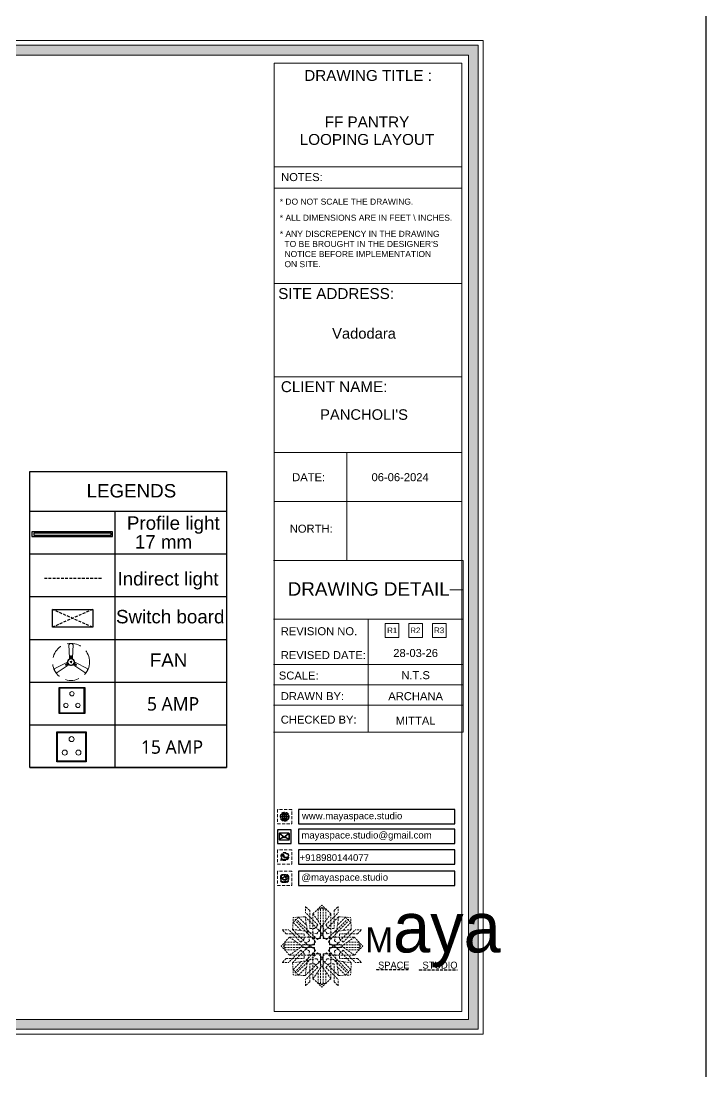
# Model space of a CAD drawing. Header units: millimetres. Extents: x 56222 to 3066687, y -650199 to -121287.
# Drawn here: x 133769.2 to 133892.4, y -185257.3 to -185068.3 of the extents above; entities that cross this region are included whole.
import ezdxf
from ezdxf.enums import TextEntityAlignment as Align

# ---------------------------------------------------------------- set-up
doc = ezdxf.new("R2010")
doc.units = ezdxf.units.MM
doc.header["$MEASUREMENT"] = 0
for name, pattern in [('00 . GROUND FLOOR$0$DASHED', [0.75, 0.5, -0.25]), ('DASHED', [0.75, 0.5, -0.25]), ('DASHED2', [0.375, 0.25, -0.125]), ('DASHEDX2', [1.5, 1, -0.5])]:
    doc.linetypes.add(name, pattern=pattern)
for name, color, linetype, lineweight in [('Dimension', 10, 'DASHEDX2', 20), ('el', 7, 'Continuous', 20), ('ELEC-wires', 1, 'DASHED2', 13), ('Electrical', 84, 'Continuous', 30), ('FURNITURE-1', 252, 'Continuous', 13), ('hatch-rcc', 251, 'Continuous', 9), ('NAME PLATE', 7, 'Continuous', 25), ('TILE', 14, 'Continuous', 9)]:
    doc.layers.add(name, color=color, linetype=linetype, lineweight=lineweight)
doc.styles.add('Arial', font='arial.ttf')
doc.styles.get("Standard").update_dxf_attribs({"font": 'arial.ttf', "height": 6})

# ---------------------------------------------------------------- blocks, each defined once
blk = doc.blocks.new('FSFSF')
at = {"color": 42, "lineweight": 5, "true_color": 0xe0ac11}
for p, q in [((28603.86, 139.69), (28608.58, 144.08)), ((28613.31, 139.69), (28608.58, 144.08)), ((28599.8, 138.06), (28593.54, 137.71)), ((28601.03, 130), (28599.8, 138.06)), ((28599.8, 138.05), (28608.58, 129.56)), ((28600.03, 143.51), (28600.03, 140.16)), ((28602.15, 141.41), (28600.03, 143.51)), ((28606.47, 133.76), (28600.03, 140.16)), ((28602.15, 141.41), (28602.15, 131.95)), ((28603.86, 126.58), (28603.86, 139.69)), ((28603.86, 139.69), (28608.58, 133.02)), ((28607.9, 142.22), (28606.58, 142.22)), ((28606.58, 142.22), (28606.58, 135.84)), ((28607.9, 142.22), (28608.58, 142.85)), ((28607.9, 142.22), (28607.9, 126.58)), ((28609.27, 142.22), (28608.59, 142.85)), ((28613.31, 139.69), (28608.59, 133.02)), ((28617.37, 138.05), (28608.59, 129.56)), ((28609.27, 142.22), (28609.27, 126.58)), ((28609.27, 142.22), (28610.59, 142.22)), ((28610.59, 142.22), (28610.59, 135.84)), ((28610.7, 133.76), (28617.14, 140.16)), ((28613.31, 126.58), (28613.31, 139.69)), ((28615.02, 141.41), (28617.14, 143.51)), ((28615.02, 141.41), (28615.02, 131.95)), ((28616.14, 130), (28617.37, 138.06)), ((28617.14, 143.51), (28617.14, 140.16)), ((28617.37, 138.06), (28623.63, 137.71)), ((28593.19, 131.45), (28593.54, 137.71)), ((28593.39, 135), (28594.56, 136.12)), ((28593.39, 135), (28597.6, 130.78)), ((28595.12, 136.69), (28594.53, 136.69)), ((28594.56, 136.12), (28594.56, 136.71)), ((28605.17, 124.98), (28594.56, 136.12)), ((28596.24, 137.86), (28595.12, 136.69)), ((28606.27, 126.08), (28595.12, 136.69)), ((28596.24, 137.86), (28600.47, 133.65)), ((28606.47, 133.76), (28604.75, 131.95)), ((28605.86, 129.18), (28608.58, 133.02)), ((28611.31, 129.18), (28608.59, 133.02)), ((28610.7, 133.76), (28612.42, 131.95)), ((28610.9, 126.08), (28622.05, 136.69)), ((28612.02, 124.98), (28622.62, 136.12)), ((28620.93, 137.86), (28616.7, 133.65)), ((28623.8, 135), (28619.59, 130.78)), ((28620.93, 137.86), (28622.05, 136.69)), ((28622.05, 136.69), (28622.64, 136.69)), ((28622.62, 136.12), (28622.62, 136.71)), ((28623.8, 135), (28622.62, 136.12)), ((28624, 131.45), (28623.65, 137.71)), ((28591.56, 127.39), (28587.17, 122.66)), ((28587.73, 131.22), (28591.08, 131.22)), ((28589.84, 129.1), (28587.73, 131.22)), ((28589.84, 129.1), (28599.29, 129.1)), ((28597.49, 124.78), (28591.08, 131.22)), ((28604.66, 127.39), (28591.56, 127.39)), ((28591.56, 127.39), (28598.23, 122.67)), ((28593.19, 131.45), (28601.69, 122.67)), ((28601.25, 130.22), (28593.19, 131.45)), ((28599.29, 126.5), (28599.29, 129.1)), ((28605.86, 129.18), (28601.03, 130)), ((28602.07, 125.39), (28601.25, 130.22)), ((28604.75, 131.95), (28602.15, 131.95)), ((28603.68, 126.54), (28603.68, 127.39)), ((28604.71, 127.57), (28603.86, 127.57)), ((28604.66, 123.35), (28604.66, 127.39)), ((28604.7, 126.58), (28604.71, 127.57)), ((28606.27, 126.08), (28608.58, 128.27)), ((28607.9, 128.92), (28608.58, 129.56)), ((28607.9, 128.92), (28608.58, 128.27)), ((28609.27, 128.92), (28608.59, 129.56)), ((28609.27, 128.92), (28608.59, 128.27)), ((28610.9, 126.08), (28608.59, 128.27)), ((28611.31, 129.18), (28616.14, 130)), ((28612.42, 131.95), (28615.02, 131.95)), ((28612.46, 126.58), (28612.46, 127.57)), ((28612.46, 127.57), (28613.31, 127.57)), ((28612.52, 123.35), (28612.52, 127.39)), ((28612.52, 127.39), (28625.63, 127.39)), ((28613.51, 126.54), (28613.51, 127.39)), ((28615.12, 125.39), (28615.94, 130.22)), ((28623.99, 131.45), (28615.5, 122.67)), ((28615.94, 130.22), (28624, 131.45)), ((28627.34, 129.1), (28617.89, 129.1)), ((28617.89, 126.5), (28617.89, 129.1)), ((28625.63, 127.39), (28618.96, 122.67)), ((28619.7, 124.78), (28626.1, 131.22)), ((28625.63, 127.39), (28630.02, 122.66)), ((28629.45, 131.22), (28626.1, 131.22)), ((28627.34, 129.1), (28629.45, 131.22)), ((28591.56, 117.94), (28587.17, 122.66)), ((28589.03, 123.35), (28588.4, 122.67)), ((28589.03, 121.98), (28588.4, 122.65)), ((28589.03, 123.35), (28589.03, 124.67)), ((28589.03, 124.67), (28595.4, 124.67)), ((28589.03, 123.35), (28604.66, 123.35)), ((28589.03, 121.98), (28604.66, 121.98)), ((28589.03, 121.98), (28589.03, 120.66)), ((28591.56, 117.94), (28598.23, 122.65)), ((28593.19, 113.88), (28601.69, 122.65)), ((28597.49, 124.78), (28599.29, 126.5)), ((28602.07, 125.39), (28598.23, 122.67)), ((28602.07, 119.94), (28598.23, 122.65)), ((28602.33, 123.35), (28601.69, 122.67)), ((28602.33, 121.98), (28601.69, 122.65)), ((28602.33, 123.35), (28602.97, 122.67)), ((28602.33, 121.98), (28602.97, 122.65)), ((28605.17, 124.98), (28602.97, 122.67)), ((28605.17, 120.35), (28602.97, 122.65)), ((28604.66, 126.54), (28603.68, 126.54)), ((28607.9, 126.58), (28603.86, 126.58)), ((28604.66, 121.98), (28604.66, 117.94)), ((28609.27, 126.58), (28613.31, 126.58)), ((28612.02, 124.98), (28614.21, 122.67)), ((28612.02, 120.35), (28614.21, 122.65)), ((28612.52, 126.54), (28613.51, 126.54)), ((28628.16, 123.35), (28612.52, 123.35)), ((28612.52, 121.98), (28612.52, 117.94)), ((28628.16, 121.98), (28612.52, 121.98)), ((28614.85, 123.35), (28614.21, 122.67)), ((28614.85, 121.98), (28614.21, 122.65)), ((28614.85, 123.35), (28615.5, 122.67)), ((28614.85, 121.98), (28615.5, 122.65)), ((28615.12, 125.39), (28618.96, 122.67)), ((28615.12, 119.94), (28618.96, 122.65)), ((28623.99, 113.88), (28615.5, 122.65)), ((28619.7, 124.78), (28617.89, 126.5)), ((28625.63, 117.94), (28618.96, 122.65)), ((28628.16, 124.67), (28621.78, 124.67)), ((28625.63, 117.94), (28630.02, 122.66)), ((28628.16, 123.35), (28628.16, 124.67)), ((28628.16, 123.35), (28628.78, 122.67)), ((28628.16, 121.98), (28628.78, 122.65)), ((28628.16, 121.98), (28628.16, 120.66)), ((28589.84, 116.23), (28587.73, 114.11)), ((28589.03, 120.66), (28595.4, 120.66)), ((28589.84, 116.23), (28599.29, 116.23)), ((28597.49, 120.54), (28591.08, 114.11)), ((28604.66, 117.94), (28591.56, 117.94)), ((28605.17, 120.35), (28594.56, 109.2)), ((28606.27, 119.15), (28595.12, 108.54)), ((28597.49, 120.54), (28599.29, 118.83)), ((28599.29, 118.83), (28599.29, 116.23)), ((28605.86, 116.05), (28601.03, 115.23)), ((28602.07, 119.94), (28601.25, 115.1)), ((28604.66, 118.78), (28603.68, 118.78)), ((28603.68, 118.78), (28603.68, 117.94)), ((28607.9, 118.65), (28603.86, 118.65)), ((28603.86, 118.65), (28603.86, 105.54)), ((28604.71, 117.66), (28603.86, 117.66)), ((28604.7, 118.65), (28604.71, 117.66)), ((28605.86, 116.05), (28608.58, 112.21)), ((28606.27, 119.15), (28608.58, 116.96)), ((28607.9, 103.01), (28607.9, 118.65)), ((28607.9, 116.31), (28608.58, 116.96)), ((28607.9, 116.31), (28608.58, 115.67)), ((28610.9, 119.15), (28608.59, 116.96)), ((28609.27, 116.31), (28608.59, 116.96)), ((28609.27, 116.31), (28608.59, 115.67)), ((28611.31, 116.05), (28608.59, 112.21)), ((28609.27, 118.65), (28613.31, 118.65)), ((28609.27, 103.01), (28609.27, 118.65)), ((28610.9, 119.15), (28622.05, 108.54)), ((28611.31, 116.05), (28616.14, 115.23)), ((28612.02, 120.35), (28622.62, 109.2)), ((28612.46, 118.65), (28612.46, 117.66)), ((28612.46, 117.66), (28613.31, 117.66)), ((28612.52, 118.78), (28613.51, 118.78)), ((28612.52, 117.94), (28625.63, 117.94)), ((28613.31, 118.65), (28613.31, 105.54)), ((28613.51, 118.78), (28613.51, 117.94)), ((28615.12, 119.94), (28615.94, 115.1)), ((28619.7, 120.54), (28617.89, 118.83)), ((28617.89, 118.83), (28617.89, 116.23)), ((28627.34, 116.23), (28617.89, 116.23)), ((28619.7, 120.54), (28626.1, 114.11)), ((28628.16, 120.66), (28621.78, 120.66)), ((28627.34, 116.23), (28629.45, 114.11)), ((28587.73, 114.11), (28591.08, 114.11)), ((28601.25, 115.1), (28593.19, 113.87)), ((28593.19, 113.87), (28593.54, 107.62)), ((28593.39, 110.32), (28597.6, 114.55)), ((28596.24, 107.37), (28600.47, 111.58)), ((28599.8, 107.17), (28608.58, 115.67)), ((28601.03, 115.23), (28599.8, 107.17)), ((28606.47, 111.47), (28600.03, 105.07)), ((28602.15, 103.82), (28602.15, 113.27)), ((28604.75, 113.27), (28602.15, 113.27)), ((28603.86, 105.54), (28608.58, 112.21)), ((28606.47, 111.47), (28604.75, 113.27)), ((28617.37, 107.17), (28608.59, 115.67)), ((28613.31, 105.54), (28608.59, 112.21)), ((28610.7, 111.47), (28612.42, 113.27)), ((28610.7, 111.47), (28617.14, 105.07)), ((28612.42, 113.27), (28615.02, 113.27)), ((28615.02, 103.82), (28615.02, 113.27)), ((28615.94, 115.1), (28624, 113.87)), ((28616.14, 115.23), (28617.37, 107.17)), ((28620.93, 107.37), (28616.7, 111.58)), ((28623.8, 110.32), (28619.59, 114.55)), ((28624, 113.87), (28623.65, 107.62)), ((28629.45, 114.11), (28626.1, 114.11)), ((28593.39, 110.32), (28594.56, 109.2)), ((28599.8, 107.17), (28593.54, 107.52)), ((28595.12, 108.54), (28594.53, 108.54)), ((28594.56, 109.2), (28594.56, 108.61)), ((28596.24, 107.37), (28595.12, 108.54)), ((28600.03, 101.71), (28600.03, 105.07)), ((28603.86, 105.54), (28608.58, 101.15)), ((28606.58, 103.01), (28606.58, 109.38)), ((28613.31, 105.54), (28608.58, 101.15)), ((28610.59, 103.01), (28610.59, 109.38)), ((28617.14, 101.71), (28617.14, 105.07)), ((28617.37, 107.17), (28623.63, 107.52)), ((28620.93, 107.37), (28622.05, 108.54)), ((28622.05, 108.54), (28622.64, 108.54)), ((28623.8, 110.32), (28622.62, 109.2)), ((28622.62, 109.2), (28622.62, 108.61)), ((28602.15, 103.82), (28600.03, 101.71)), ((28607.9, 103.01), (28606.58, 103.01)), ((28607.9, 103.01), (28608.58, 102.38)), ((28609.27, 103.01), (28608.59, 102.38)), ((28609.27, 103.01), (28610.59, 103.01)), ((28615.02, 103.82), (28617.14, 101.71))]:
    blk.add_line(p, q, dxfattribs=at)
blk = doc.blocks.new('hgwg')
at = {"layer": 'Dimension', "true_color": 0xd39e00}
h = blk.add_hatch(color=42, dxfattribs=at)
h.dxf.hatch_style = 1
h.paths.add_polyline_path([(27505.71, 45.05), (27494.27, 45.05), (27494.27, 44.9), (27505.71, 44.9)])
h = blk.add_hatch(color=42, dxfattribs=at)
h.dxf.hatch_style = 1
h.paths.add_polyline_path([(27523.3, 44.9), (27509.68, 44.9), (27509.68, 44.75), (27523.3, 44.75)])
at = {"layer": 'Dimension', "color": 42, "true_color": 0xd39e00}
for p, q in [((27494.27, 45.05), (27505.71, 45.05)), ((27494.27, 44.9), (27494.27, 45.05)), ((27494.27, 44.9), (27505.71, 44.9)), ((27505.71, 45.05), (27505.71, 44.9)), ((27509.68, 44.9), (27523.3, 44.9)), ((27509.68, 44.9), (27509.68, 44.75)), ((27509.68, 44.75), (27523.3, 44.75)), ((27523.3, 44.75), (27523.3, 44.9))]:
    blk.add_line(p, q, dxfattribs=at)
at = {"layer": 'Dimension', "color": 42, "true_color": 0xd39e00, "attachment_point": 1}
for s, width, insert, char_height in [('{\\fCinzel|b0|i0|c0|p2;\\H1.5x;M\\fAmsterdam One|b0|i0|c0|p2;\\H2x;aya}', 85.3277, (27490.17, 69.17), 6), ('{\\fCinzel|b0|i0|c0|p0;SPACE     STUDIO}', 66.129, (27494.83, 47.86), 2.5)]:
    blk.add_mtext_dynamic_manual_height_columns(s, width=width, gutter_width=30, heights=[0], dxfattribs=dict(at, insert=insert, char_height=char_height))
blk = doc.blocks.new('QEGW4TG')
at = {"layer": 'Dimension', "true_color": 0x000000}
h = blk.add_hatch(color=18, dxfattribs=at)
h.dxf.hatch_style = 1
h.paths.add_polyline_path([(1.19, 1.98), (1.03, 1.3, 0.550912), (1.11, 1.23), (1.75, 1.39, 6.344125)])
h.paths.add_polyline_path([(1.81, 1.7), (1.4, 1.6), (1.5, 2.03, -9.071339)], flags=16)
h.paths.add_polyline_path([(1.75, 2.69, -0.387513), (1.89, 3.19, -0.360742), (2.01, 3.18), (2.17, 2.86, -0.071517), (2.06, 2.73, 0.321676), (2.05, 2.65, 0.122183), (2.53, 2.25, 0.066047), (2.69, 1.93, 0.375674), (3.11, 2.16, 0.526753), (3.03, 2.29), (2.79, 2.37, 0.273721), (2.69, 2.34, 0.040749), (2.63, 2.27, -2.427977), (2.45, 2, -0.190785)], flags=0)
h = blk.add_hatch(color=18, dxfattribs=at)
h.dxf.hatch_style = 1
h.paths.add_polyline_path([(2.69, 2.34, 0.040749), (2.63, 2.27, -0.441282), (2.53, 2.25, -0.11828), (2.06, 2.64, -0.441282), (2.07, 2.74, 0.040749), (2.13, 2.81, 0.290083), (2.14, 2.92), (2.01, 3.18, 0.316231), (1.91, 3.2, 0.190337), (1.73, 3, 0.170513), (1.72, 2.74, 0.252784), (2.69, 1.93, 0.170513), (2.95, 1.97, 0.190337), (3.11, 2.18, 0.466684), (3.03, 2.29), (2.79, 2.37, 0.273721)])
for p, q in [((1.19, 1.98), (1.03, 1.3)), ((1.1, 1.23), (1.75, 1.39)), ((1.5, 2.03), (1.4, 1.6)), ((1.4, 1.6), (1.81, 1.7)), ((2.01, 3.18), (2.14, 2.92)), ((3.07, 2.28), (2.8, 2.36))]:
    blk.add_line(p, q)
blk.add_lwpolyline([(0, 0), (4.68, 0), (4.68, 4.68), (0, 4.68)], close=True)
for centre, radius, start, end in [((2.39, 2.56), 1.34, 241.4727, 205.6422), ((2.39, 2.56), 1.04, 235.9962, 210.8333), ((1.09, 1.29), 0.0598, 164.8483, 282.1458), ((2.09, 2.87), 0.39, 159.7007, 198.4072), ((2.96, 3.23), 1.33, 201.4218, 258.1669), ((2.07, 2.87), 0.364, 118.9685, 159.3648), ((1.94, 3.12), 0.0896, 41.8985, 123.1344), ((2.11, 2.68), 0.066, 135.9932, 224.8892), ((1.67, 3.16), 0.586, 312.4617, 321.8728), ((3.12, 3.42), 1.31, 216.5455, 243.5279), ((2.05, 2.87), 0.104, 320.3924, 28.6971), ((2.57, 2.3), 0.066, 234.2482, 323.1441), ((3.11, 1.94), 0.586, 137.2645, 146.6756), ((2.76, 2.27), 0.104, 70.4402, 138.745), ((2.75, 2.31), 0.39, 260.7301, 299.4366), ((2.76, 2.29), 0.364, 299.7725, 340.1688), ((3.03, 2.2), 0.0896, 336.0029, 57.2388)]:
    blk.add_arc(centre, radius, start, end)
blk = doc.blocks.new('ASGERG')
at = {"layer": 'Dimension', "true_color": 0x000000}
h = blk.add_hatch(color=18, dxfattribs=at)
h.dxf.hatch_style = 1
h.paths.add_polyline_path([(0.99, 1.7, 0.402382), (1.83, 1.03), (2.96, 1.03, 0.426145), (3.66, 1.9), (3.66, 2.99, 0.402382), (2.83, 3.67), (1.69, 3.67, 0.426145), (0.99, 2.79)])
h.paths.add_polyline_path([(1.27, 1.72, 0.402382), (1.8, 1.3), (2.94, 1.3, 0.426145), (3.38, 1.85), (3.38, 2.97, 0.402382), (2.85, 3.4), (1.72, 3.4, 0.426145), (1.27, 2.85)], flags=16)
h.paths.add_polyline_path([(3.02, 2.35, -1), (1.64, 2.35, -1)], flags=0)
h.paths.add_polyline_path([(2.74, 2.35, -1), (1.92, 2.35, -1)], flags=0)
h.paths.add_polyline_path([(3.19, 3.02, -1), (2.86, 3.02, -1)], flags=0)
h.paths.add_polyline_path([(1.64, 2.35, 1), (3.02, 2.35, 1)], flags=0)
h = blk.add_hatch(color=18, dxfattribs=at)
h.dxf.hatch_style = 1
h.paths.add_polyline_path([(1.64, 2.35, 1), (3.02, 2.35, 1)])
h.paths.add_polyline_path([(2.74, 2.35, 1), (1.92, 2.35, 1)], flags=16)
h = blk.add_hatch(color=18, dxfattribs=at)
h.dxf.hatch_style = 1
h.paths.add_polyline_path([(3.19, 3.02, 1), (2.86, 3.02, 1)])
for p, q in [((1.69, 3.67), (2.96, 3.67)), ((0.99, 2.99), (0.99, 1.7)), ((1.27, 2.97), (1.27, 1.72)), ((1.69, 1.03), (2.96, 1.03)), ((2.94, 3.4), (1.72, 3.4)), ((2.94, 1.3), (1.72, 1.3)), ((3.38, 2.97), (3.38, 1.72)), ((3.66, 2.99), (3.66, 1.7))]:
    blk.add_line(p, q)
blk.add_lwpolyline([(0, 0), (4.68, 0), (4.68, 4.68), (0, 4.68)], close=True)
for centre, radius in [((2.33, 2.35), 0.694), ((2.33, 2.35), 0.414), ((3.02, 3.02), 0.168)]:
    blk.add_circle(centre, radius)
for centre, radius, start, end in [((1.76, 2.89), 0.778, 94.8631, 172.8127), ((2.89, 2.89), 0.778, 7.1873, 85.1369), ((1.76, 1.8), 0.778, 187.1873, 265.1369), ((1.76, 2.91), 0.491, 94.8631, 172.8127), ((1.76, 1.78), 0.491, 187.1873, 265.1369), ((2.9, 2.91), 0.491, 7.1873, 85.1369), ((2.9, 1.78), 0.491, 274.8631, 352.8127), ((2.89, 1.8), 0.778, 274.8631, 352.8127)]:
    blk.add_arc(centre, radius, start, end)
blk = doc.blocks.new('DTGWEGEARG')
at = {"layer": 'Dimension', "true_color": 0x000000}
h = blk.add_hatch(color=18, dxfattribs=at)
h.dxf.hatch_style = 1
h.paths.add_polyline_path([(3.83, 2.34, 1), (0.85, 2.34, 1)])
h.paths.add_polyline_path([(2.41, 1.12), (2.41, 1.69, -0.058279), (2.81, 1.63, -0.103353)], flags=16)
h.paths.add_polyline_path([(2.26, 1.13, -0.101741), (1.87, 1.63, -0.057171), (2.26, 1.69)], flags=16)
h.paths.add_polyline_path([(2.17, 1.01, -0.105795), (1.72, 1.58, 0.055205), (1.38, 1.41, 0.169822)], flags=16)
h.paths.add_polyline_path([(3.02, 1.72, 0.081336), (3.13, 2.27), (3.68, 2.27, -0.152069), (3.4, 1.52, 0.05687)], flags=16)
h.paths.add_polyline_path([(2.87, 1.77, 0.061945), (2.41, 1.84), (2.41, 2.27), (2.98, 2.27, -0.081344)], flags=16)
h.paths.add_polyline_path([(2.26, 1.84, 0.060923), (1.8, 1.77, -0.081344), (1.7, 2.27), (2.26, 2.27)], flags=16)
h.paths.add_polyline_path([(1.66, 1.72, 0.05687), (1.28, 1.52, -0.152069), (1, 2.27), (1.55, 2.27, 0.081336)], flags=16)
h.paths.add_polyline_path([(2.98, 2.42), (2.41, 2.42), (2.41, 2.83, 0.061945), (2.87, 2.91, -0.080009)], flags=16)
h.paths.add_polyline_path([(3.13, 2.42, 0.080116), (3.02, 2.96, 0.127778), (2.51, 3.67, -0.36029), (3.68, 2.42)], flags=16)
h.paths.add_polyline_path([(2.26, 2.42), (1.7, 2.42, -0.080009), (1.8, 2.91, 0.060923), (2.26, 2.84)], flags=16)
h.paths.add_polyline_path([(1.55, 2.42), (1, 2.42, -0.150466), (1.28, 3.16, 0.05687), (1.66, 2.96, 0.080116)], flags=16)
h.paths.add_polyline_path([(2.41, 2.98), (2.41, 3.56, -0.103353), (2.81, 3.05, -0.058279)], flags=16)
h.paths.add_polyline_path([(2.26, 2.99, -0.057171), (1.87, 3.05, -0.101741), (2.26, 3.55)], flags=16)
h.paths.add_polyline_path([(1.72, 3.1, -0.055205), (1.38, 3.27, -0.169822), (2.17, 3.67, 0.105795)], flags=16)
blk.add_lwpolyline([(0, 0), (4.68, 0), (4.68, 4.68), (0, 4.68)], close=True)
at = {"layer": 'Dimension', "color": 18, "true_color": 0x000000}
for p, q in [((2.26, 3.55), (2.26, 2.99)), ((2.41, 3.56), (2.41, 2.98)), ((1, 2.42), (1.55, 2.42)), ((1, 2.27), (1.55, 2.27)), ((1.7, 2.42), (2.26, 2.42)), ((1.7, 2.27), (2.26, 2.27)), ((2.26, 2.84), (2.26, 2.42)), ((2.26, 2.27), (2.26, 1.84)), ((2.26, 1.69), (2.26, 1.13)), ((2.41, 2.83), (2.41, 2.42)), ((2.41, 2.42), (2.98, 2.42)), ((2.41, 2.27), (2.98, 2.27)), ((2.41, 2.27), (2.41, 1.84)), ((2.41, 1.69), (2.41, 1.12)), ((3.13, 2.42), (3.68, 2.42)), ((3.13, 2.27), (3.68, 2.27))]:
    blk.add_line(p, q, dxfattribs=at)
blk.add_circle((2.34, 2.34), 1.49, dxfattribs=at)
for centre, radius, start, end in [((2.34, 2.34), 1.34, 97.3549, 135.9073), ((3.28, 2.34), 1.73, 129.9301, 154.0867), ((3.28, 2.34), 1.58, 130.1073, 153.3446), ((1.4, 2.34), 1.58, 26.6554, 50.2584), ((2.34, 2.34), 1.34, 3.3907, 82.6451), ((1.4, 2.34), 1.73, 25.9133, 50.0699), ((2.34, 2.34), 1.34, 142.3819, 176.6093), ((2.34, 2.34), 1.34, 183.0315, 217.6181), ((2.34, 4.74), 1.9, 236.1399, 249.1595), ((2.34, -0.06), 1.9, 110.8405, 123.8601), ((2.34, 4.74), 1.75, 236.7417, 249.3811), ((2.34, -0.06), 1.75, 110.6189, 123.2583), ((2.34, 2.34), 1.34, 224.0927, 262.6451), ((3.28, 2.34), 1.73, 159.0567, 177.3789), ((3.28, 2.34), 1.73, 182.3435, 200.9433), ((3.28, 2.34), 1.58, 158.8325, 177.1302), ((3.28, 2.34), 1.58, 182.5658, 201.1675), ((3.28, 2.34), 1.73, 205.9133, 230.0699), ((2.34, 4.74), 1.9, 253.6799, 267.6253), ((2.34, -0.06), 1.9, 92.3747, 106.3201), ((2.34, 4.74), 1.75, 254.3336, 267.422), ((2.34, -0.06), 1.75, 92.578, 105.6664), ((3.28, 2.34), 1.58, 206.6554, 229.8927), ((2.34, 4.74), 1.75, 272.3248, 285.6664), ((2.34, 4.74), 1.9, 272.1415, 286.3201), ((2.34, -0.06), 1.9, 73.6799, 87.8585), ((2.34, -0.06), 1.75, 74.3336, 87.6752), ((1.4, 2.34), 1.58, 309.7416, 333.3446), ((1.4, 2.34), 1.73, 309.9301, 334.0867), ((2.34, 2.34), 1.34, 277.3549, 315.9073), ((1.4, 2.34), 1.58, 2.8698, 21.1675), ((1.4, 2.34), 1.58, 338.8325, 357.4342), ((2.34, 4.74), 1.75, 290.6189, 303.2583), ((2.34, -0.06), 1.75, 56.7417, 69.3811), ((2.34, 4.74), 1.9, 290.8405, 303.8601), ((1.4, 2.34), 1.73, 2.6211, 20.9433), ((1.4, 2.34), 1.73, 339.0567, 357.6565), ((2.34, -0.06), 1.9, 56.1399, 69.1595), ((2.34, 2.34), 1.34, 322.3819, 356.9685)]:
    blk.add_arc(centre, radius, start, end, dxfattribs=at)
blk = doc.blocks.new('16')
at = {"layer": 'hatch-rcc', "color": 1, "lineweight": 30}
blk.add_lwpolyline([(392822.828, -38266.866), (392825.128, -38266.866), (392825.128, -38269.198), (392822.828, -38269.198)], close=True, dxfattribs=at)
at = {"layer": 'hatch-rcc', "color": 1}
blk.add_lwpolyline([(392822.888, -38266.927), (392825.067, -38266.927), (392825.067, -38269.138), (392822.888, -38269.138)], close=True, dxfattribs=at)
for centre in [(392823.979, -38267.423), (392823.442, -38268.481), (392824.515, -38268.481)]:
    blk.add_circle(centre, 0.195, dxfattribs=at)
blk = doc.blocks.new('erfer')
at = {"layer": 'hatch-rcc', "lineweight": 30}
blk.add_lwpolyline([(1905.9, -1304.21), (1908.38, -1304.21), (1908.38, -1306.73), (1905.9, -1306.73)], close=True, dxfattribs=at)
at = {"layer": 'hatch-rcc'}
blk.add_lwpolyline([(1905.96, -1304.28), (1908.31, -1304.28), (1908.31, -1306.66), (1905.96, -1306.66)], close=True, dxfattribs=at)
for centre in [(1907.14, -1304.81), (1906.56, -1305.95), (1907.72, -1305.95)]:
    blk.add_circle(centre, 0.211, dxfattribs=at)

msp = doc.modelspace()

# ---------------------------------------------------------------- hatches: boundary and pattern name
at = {"layer": 'Dimension', "linetype": 'Continuous', "true_color": 0xd39e00}
h = msp.add_hatch(color=42, dxfattribs=at)
h.paths.add_polyline_path([(133600.071, -185072.689), (133600.071, -185249.6), (133851.41, -185249.6), (133851.41, -185072.689)])
h.paths.add_polyline_path([(133601.835, -185074.453), (133849.646, -185074.453), (133849.646, -185247.836), (133601.835, -185247.836)], flags=16)
at = {"layer": 'Dimension', "true_color": 0x000000}
h = msp.add_hatch(color=18, dxfattribs=at)
h.dxf.hatch_style = 1
h.paths.add_polyline_path([(133817.244, -185215.614, 0.4142136), (133817.432, -185215.427), (133817.432, -185214.49, 0.4142136), (133817.244, -185214.303), (133815.756, -185214.303, 0.4142136), (133815.569, -185214.49), (133815.569, -185215.427, 0.4142136), (133815.756, -185215.614)])
h.paths.add_polyline_path([(133816.638, -185215.05), (133817.327, -185215.51, -0.1989124), (133817.244, -185215.544), (133815.756, -185215.544, -0.1989124), (133815.674, -185215.51), (133816.362, -185215.05), (133816.5, -185215.179)], flags=16)
h.paths.add_polyline_path([(133816.5, -185215.083), (133815.743, -185214.374, -0.0287833), (133815.756, -185214.373), (133817.244, -185214.373, -0.0287833), (133817.258, -185214.374)], flags=16)
h.paths.add_polyline_path([(133816.691, -185215.001), (133817.326, -185214.407, -0.2024819), (133817.361, -185214.49), (133817.361, -185215.427, -0.043076), (133817.36, -185215.447)], flags=16)
h.paths.add_polyline_path([(133816.31, -185215.001), (133815.641, -185215.447, -0.043076), (133815.639, -185215.427), (133815.639, -185214.49, -0.2024819), (133815.675, -185214.407)], flags=16)

# ---------------------------------------------------------------- linework, layer by layer
at = {"color": 242, "linetype": 'DASHED', "true_color": 0xcd2027}
for p, q in [((133782.052, -185177.319), (133774.802, -185174.11)), ((133782.052, -185174.11), (133774.802, -185177.319))]:
    msp.add_line(p, q, dxfattribs=at)
at = {"color": 18, "true_color": 0x000000}
for points in [[(133819.052, -185212.681), (133847.214, -185212.681), (133847.214, -185210.107), (133819.052, -185210.107)], [(133819.052, -185216.194), (133847.214, -185216.194), (133847.214, -185213.62), (133819.052, -185213.62)], [(133819.065, -185219.941), (133847.214, -185219.941), (133847.214, -185217.367), (133819.065, -185217.367)], [(133819.052, -185223.778), (133847.214, -185223.778), (133847.214, -185221.204), (133819.052, -185221.204)]]:
    msp.add_lwpolyline(points, close=True, dxfattribs=at)
msp.add_lwpolyline([(133815.275, -185216.213), (133817.723, -185216.213), (133817.723, -185213.765), (133815.275, -185213.765)], close=True)
at = {"layer": 'Dimension', "color": 42, "linetype": 'Continuous', "true_color": 0xd39e00}
for p, q in [((133848.452, -185094.566), (133814.679, -185094.566)), ((133848.452, -185098.371), (133814.679, -185098.371)), ((133848.452, -185115.536), (133814.679, -185115.536)), ((133848.452, -185132.276), (133814.679, -185132.276)), ((133848.452, -185145.916), (133814.679, -185145.916)), ((133827.746, -185145.916), (133827.746, -185165.304)), ((133848.452, -185154.692), (133814.679, -185154.692)), ((133848.656, -185165.304), (133814.575, -185165.304)), ((133848.656, -185165.304), (133848.656, -185196.173)), ((133846.306, -185170.596), (133848.656, -185170.596)), ((133814.575, -185175.888), (133848.656, -185175.888)), ((133831.616, -185196.173), (133831.616, -185175.888)), ((133848.656, -185184.002), (133814.575, -185184.002)), ((133848.656, -185187.656), (133814.575, -185187.656)), ((133848.656, -185191.311), (133814.575, -185191.311)), ((133814.575, -185196.173), (133848.656, -185196.173))]:
    msp.add_line(p, q, dxfattribs=at)
at = {"layer": 'Dimension', "color": 18, "linetype": 'Continuous', "true_color": 0x000000}
for p, q in [((133815.569, -185214.49), (133815.569, -185215.427)), ((133815.639, -185214.49), (133815.639, -185215.427)), ((133815.641, -185215.447), (133816.31, -185215.001)), ((133815.674, -185215.51), (133816.362, -185215.05)), ((133815.675, -185214.407), (133816.31, -185215.001)), ((133815.743, -185214.374), (133816.5, -185215.083)), ((133815.756, -185214.303), (133817.244, -185214.303)), ((133815.756, -185214.373), (133817.244, -185214.373)), ((133815.756, -185215.544), (133817.244, -185215.544)), ((133816.362, -185215.05), (133816.5, -185215.179)), ((133816.5, -185215.083), (133817.258, -185214.374)), ((133816.5, -185215.179), (133816.638, -185215.05)), ((133817.327, -185215.51), (133816.638, -185215.05)), ((133816.691, -185215.001), (133817.326, -185214.407)), ((133817.36, -185215.447), (133816.691, -185215.001)), ((133817.361, -185214.49), (133817.361, -185215.427)), ((133817.432, -185214.49), (133817.432, -185215.427)), ((133815.756, -185215.614), (133817.244, -185215.614))]:
    msp.add_line(p, q, dxfattribs=at)
at = {"layer": 'Dimension', "color": 42, "linetype": 'Continuous', "true_color": 0xd39e00}
for points in [[(133599.19, -185071.808), (133852.292, -185071.808), (133852.292, -185250.482), (133599.19, -185250.482)], [(133600.071, -185072.689), (133851.41, -185072.689), (133851.41, -185249.6), (133600.071, -185249.6)], [(133601.835, -185074.453), (133849.646, -185074.453), (133849.646, -185247.836), (133601.835, -185247.836)], [(133834.632, -185176.673), (133837.119, -185176.673), (133837.119, -185179.16), (133834.632, -185179.16)], [(133838.892, -185176.673), (133841.38, -185176.673), (133841.38, -185179.16), (133838.892, -185179.16)], [(133843.153, -185176.673), (133845.64, -185176.673), (133845.64, -185179.16), (133843.153, -185179.16)]]:
    msp.add_lwpolyline(points, close=True, dxfattribs=at)
at = {"layer": 'Dimension', "color": 42, "linetype": 'ByBlock', "true_color": 0xd39e00}
msp.add_lwpolyline([(133814.679, -185246.385), (133814.679, -185075.905), (133848.452, -185075.905), (133848.452, -185246.385)], close=True, dxfattribs=at)
at = {"layer": 'Dimension', "color": 18, "true_color": 0x000000}
for centre, radius, start, end in [((133815.756, -185214.49), 0.187, 90, 180), ((133815.756, -185215.427), 0.187, 180, 270), ((133815.756, -185214.49), 0.117, 134.21354, 180), ((133815.756, -185215.427), 0.117, 180, 189.86619), ((133815.756, -185215.427), 0.117, 224.99995, 270), ((133815.756, -185214.49), 0.117, 90, 96.59481), ((133817.244, -185214.49), 0.187, 0, 90), ((133817.244, -185214.49), 0.117, 83.40519, 90), ((133817.244, -185215.427), 0.187, 270, 0), ((133817.244, -185215.427), 0.117, 270, 315.00005), ((133817.244, -185214.49), 0.117, 0, 45.78646), ((133817.244, -185215.427), 0.117, 350.13381, 0)]:
    msp.add_arc(centre, radius, start, end, dxfattribs=at)
at = {"layer": 'ELEC-wires', "color": 5, "linetype": 'ByBlock', "lineweight": 30, "ltscale": 4}
msp.add_lwpolyline([(133774.802, -185174.11), (133782.052, -185174.11), (133782.052, -185177.319), (133774.802, -185177.319)], close=True, dxfattribs=at)
at = {"layer": 'Electrical', "color": 0}
for p, q in [((133770.759, -185156.462), (133806.13, -185156.462)), ((133786.061, -185156.462), (133786.061, -185202.532))]:
    msp.add_line(p, q, dxfattribs=at)
at = {"layer": 'Electrical', "color": 18, "true_color": 0x000000}
for p, q in [((133770.759, -185164.14), (133806.13, -185164.14)), ((133770.759, -185171.818), (133806.13, -185171.818)), ((133770.759, -185179.497), (133806.13, -185179.497)), ((133770.759, -185187.175), (133806.13, -185187.175)), ((133770.759, -185194.854), (133806.13, -185194.854)), ((133770.759, -185202.532), (133806.13, -185202.532))]:
    msp.add_line(p, q, dxfattribs=at)
at = {"layer": 'Electrical', "color": 3, "linetype": '00 . GROUND FLOOR$0$DASHED', "lineweight": 30}
msp.add_line((133783.613, -185168.569), (133773.343, -185168.569), dxfattribs=at)
at = {"layer": 'Electrical', "lineweight": 15, "ltscale": 20}
for p, q in [((133777.756, -185180.466), (133777.879, -185182.822)), ((133778.434, -185182.822), (133778.557, -185180.466)), ((133778.087, -185182.94), (133778.087, -185182.491)), ((133778.226, -185182.495), (133778.226, -185182.94)), ((133777.378, -185183.69), (133775.276, -185184.762)), ((133775.676, -185185.455), (133777.656, -185184.17)), ((133777.199, -185184.034), (133777.585, -185183.811)), ((133777.654, -185183.931), (133777.265, -185184.156)), ((133778.657, -185184.17), (133780.637, -185185.455)), ((133779.045, -185184.154), (133778.659, -185183.931)), ((133778.728, -185183.811), (133779.118, -185184.036)), ((133781.037, -185184.762), (133778.935, -185183.69))]:
    msp.add_line(p, q, dxfattribs=at)
at = {"layer": 'Electrical', "color": 0}
msp.add_lwpolyline([(133770.759, -185149.298), (133806.13, -185149.298), (133806.13, -185202.532), (133770.759, -185202.532)], close=True, dxfattribs=at)
at = {"layer": 'Electrical', "color": 7, "lineweight": 30}
msp.add_lwpolyline([(133771.111, -185161.004), (133785.631, -185161.004), (133785.631, -185160.151), (133771.111, -185160.151)], close=True, dxfattribs=at)
at = {"layer": 'Electrical', "color": 175, "lineweight": 30, "ltscale": 8, "true_color": 0x4554a5}
for points in [[(133785.31, -185160.334), (133785.31, -185160.834), (133771.525, -185160.834), (133771.525, -185160.334)], [(133785.295, -185160.349), (133785.295, -185160.819), (133771.54, -185160.819), (133771.54, -185160.349)]]:
    msp.add_lwpolyline(points, close=True, dxfattribs=at)
at = {"layer": 'Electrical', "linetype": 'DASHED', "lineweight": 15, "ltscale": 5}
msp.add_circle((133778.157, -185183.561), 3.329, dxfattribs=at)
at = {"layer": 'Electrical', "lineweight": 15, "ltscale": 20}
for centre, major_axis, start_param, end_param in [((133778.157, -185180.691), (0.325, 0.325), -0.2721361, 1.8429674), ((133778.157, -185183.561), (0.441, -0.441), 3.141610145497995, 9.42479545267758), ((133778.157, -185183.561), (0.392, -0.392), 0.0000175, 6.2832028), ((133777.945, -185182.786), (0.053, 0.053), 2.8630143, 4.2577845), ((133778.157, -185183.134), (0.237, -0.237), 2.5650573, 2.9513076), ((133778.157, -185183.561), (0.0981, 0.0981), 1.5708138, 7.8539991), ((133778.156, -185182.518), (0.0522, 0.0522), -0.4655363, 1.9836178), ((133778.157, -185183.134), (0.237, 0.237), 0.19032, 0.5765703), ((133778.368, -185182.786), (0.053, -0.053), 5.1670285, 6.5617986), ((133775.672, -185184.996), (0.325, -0.325), 3.3930553, 5.5081589), ((133777.254, -185184.083), (0.0522, -0.0522), 3.1996551, 5.6488092), ((133777.38, -185183.765), (0.053, -0.053), 0.9782383, 2.3730084), ((133777.787, -185183.774), (0.237, -0.237), 3.8555115, 4.2417618), ((133777.787, -185183.774), (0.237, -0.237), 4.6594524, 5.0457027), ((133777.591, -185184.132), (0.053, 0.053), -1.3257759, 0.0689943), ((133778.722, -185184.132), (0.053, -0.053), 3.0726334, 4.4674035), ((133778.526, -185183.774), (0.237, 0.237), 4.3791102, 4.7653605), ((133778.526, -185183.774), (0.237, 0.237), 5.1830512, 5.5693015), ((133778.934, -185183.765), (0.053, -0.053), 2.3394156, 3.7341857), ((133779.06, -185184.082), (0.0522, 0.0522), 3.7232539, 6.172408), ((133780.642, -185184.995), (0.325, -0.325), 5.4874504, 7.602554)]:
    msp.add_ellipse(centre, major_axis=major_axis, ratio=1, start_param=start_param, end_param=end_param, dxfattribs=at)
at = {"layer": 'TILE', "color": 3, "lineweight": 30}
msp.add_lwpolyline([(132465.516, -184996.014), (133892.357, -184996.014), (133892.357, -185589.341), (132465.516, -185589.341)], close=True, dxfattribs=at)

# ---------------------------------------------------------------- block references
at = {"layer": 'Dimension', "color": 42, "true_color": 0xd39e00}
for name, p, xscale, yscale, zscale in [('DTGWEGEARG', (133815.289, -185212.681), 0.5502346648309472, 0.5502346648309472, 0.5502346648309472), ('QEGW4TG', (133815.302, -185219.941), 0.5502346648309472, 0.5502346648309472, 0.5502346648309472), ('ASGERG', (133815.289, -185223.778), 0.5502346648309472, 0.5502346648309472, 0.5502346648309472), ('FSFSF', (124030.077, -185276.641), 0.3423170818446201, 0.3423170818446201, 0.3423170818446201), ('hgwg', (120098.137, -185261.357), 0.4995574364733943, 0.4995574364733943, 0.4995574364733943)]:
    msp.add_blockref(name, p, dxfattribs=dict(at, xscale=xscale, yscale=yscale, zscale=zscale))
at = {"layer": 'el', "color": 18, "true_color": 0x000000, "xscale": 2.295967517698441, "yscale": 2.295967517698441, "zscale": 2.295967517698441}
msp.add_blockref('16', (-768132.838, -97336.674), dxfattribs=at)
at = {"layer": 'FURNITURE-1', "xscale": 1.848081455994646, "yscale": 1.848081455994646, "zscale": 1.848081455994646}
msp.add_blockref('erfer', (130253.774, -182777.883), dxfattribs=at)

# ---------------------------------------------------------------- texts
at = {"color": 18, "true_color": 0x000000, "char_height": 1.2303, "attachment_point": 1}
for s, width, gutter_width, insert in [('www.mayaspace.studio', 8.26205, 6.911, (133819.687, -185210.609)), ('mayaspace.studio@gmail.com', 5.15444, 4.312, (133819.589, -185214.08)), ('+918980144077', 20.09992, 4.312, (133819.271, -185218.127)), ('@mayaspace.studio', 5.15444, 4.312, (133819.589, -185221.664))]:
    msp.add_mtext_dynamic_manual_height_columns(s, width=width, gutter_width=gutter_width, heights=[0], dxfattribs=dict(at, insert=insert))
at = {"layer": 'Electrical', "color": 1, "attachment_point": 3}
for s, insert, char_height in [('LEGENDS', (133797.078, -185151.575), 2.4149), ('Profile light', (133804.897, -185157.378), 2.41488), ('17 mm', (133799.942, -185160.764), 2.4149), ('Indirect light', (133804.703, -185167.402), 2.41488), ('Switch board', (133805.748, -185174.209), 2.41488), ('FAN', (133799.073, -185182.023), 2.4149)]:
    msp.add_mtext_dynamic_manual_height_columns(s, width=58.24889, gutter_width=0.805, heights=[3.085], dxfattribs=dict(at, insert=insert, char_height=char_height))
at = {"layer": 'Electrical', "color": 1, "char_height": 2.41488, "width": 58.24889, "attachment_point": 3}
for s, insert in [('{\\fMalgun Gothic|b0|i0|c0|p34;5 AMP}', (133801.208, -185189.886)), ('{\\fMalgun Gothic|b0|i0|c0|p34;15\\fMalgun Gothic|b1|i0|c0|p34; \\fMalgun Gothic|b0|i0|c0|p34;AMP}', (133801.914, -185197.651))]:
    msp.add_mtext(s, dxfattribs=dict(at, insert=insert))
at = {"layer": 'NAME PLATE', "style": 'Arial'}
for s, height, p in [('DRAWING TITLE : ', 1.95928, (133831.966, -185079.095)), ('FF PANTRY', 1.9593, (133831.388, -185087.446)), ('LOOPING LAYOUT', 1.95928, (133831.388, -185090.596)), ('NOTES:', 1.4396, (133819.689, -185097.104)), ('SITE ADDRESS:', 1.95928, (133825.833, -185118.311)), ('Vadodara', 1.894, (133830.857, -185125.442)), ('CLIENT NAME:', 1.95928, (133825.476, -185135.051)), ("PANCHOLI'S", 1.894, (133830.857, -185140.026)), ('DATE:', 1.4396, (133820.896, -185151.063)), ('06-06-2024', 1.4396, (133837.348, -185151.063)), ('NORTH:', 1.4396, (133821.356, -185160.317)), ('DRAWING DETAIL', 2.42231, (133831.696, -185171.647)), ('REVISION NO.', 1.4396, (133822.755, -185178.757)), ('REVISED DATE: ', 1.4396, (133823.817, -185183.049)), ('SCALE:', 1.4396, (133819.11, -185186.731)), ('DRAWN BY:', 1.4396, (133821.581, -185190.431)), ('ARCHANA', 1.4396, (133840.136, -185190.436)), ('CHECKED BY:', 1.4396, (133822.7, -185194.654)), ('MITTAL', 1.4396, (133840.136, -185194.845))]:
    msp.add_text(s, height=height, dxfattribs=at).set_placement(p, align=Align.CENTER)
for s, p in [('R1', (133835.014, -185178.385)), ('R2', (133839.181, -185178.385))]:
    msp.add_text(s, height=1.0149, dxfattribs=at).set_placement(p)
at = {"layer": 'NAME PLATE', "char_height": 1.08881, "width": 42.06632, "attachment_point": 1, "style": 'Arial'}
for s, insert in [('* DO NOT SCALE THE DRAWING.', (133815.711, -185100.255)), ('* ALL DIMENSIONS ARE IN FEET \\\\ INCHES.', (133815.711, -185103.151)), ("* ANY DISCREPENCY IN THE DRAWING \\P  TO BE BROUGHT IN THE DESIGNER'S\\P  NOTICE BEFORE IMPLEMENTATION \\P  ON SITE.", (133815.711, -185106.046))]:
    msp.add_mtext(s, dxfattribs=dict(at, insert=insert))
at = {"layer": 'NAME PLATE', "lineweight": 0, "attachment_point": 2, "style": 'Arial'}
for s, insert, char_height, width in [('R3', (133844.366, -185177.366), 1.0149, 1.98073), ('28-03-26', (133840.136, -185181.234), 1.4396, 12.47576), ('N.T.S', (133840.136, -185185.22), 1.4396, 2.8097)]:
    msp.add_mtext(s, dxfattribs=dict(at, insert=insert, char_height=char_height, width=width))

doc.saveas('drawing.dxf')
